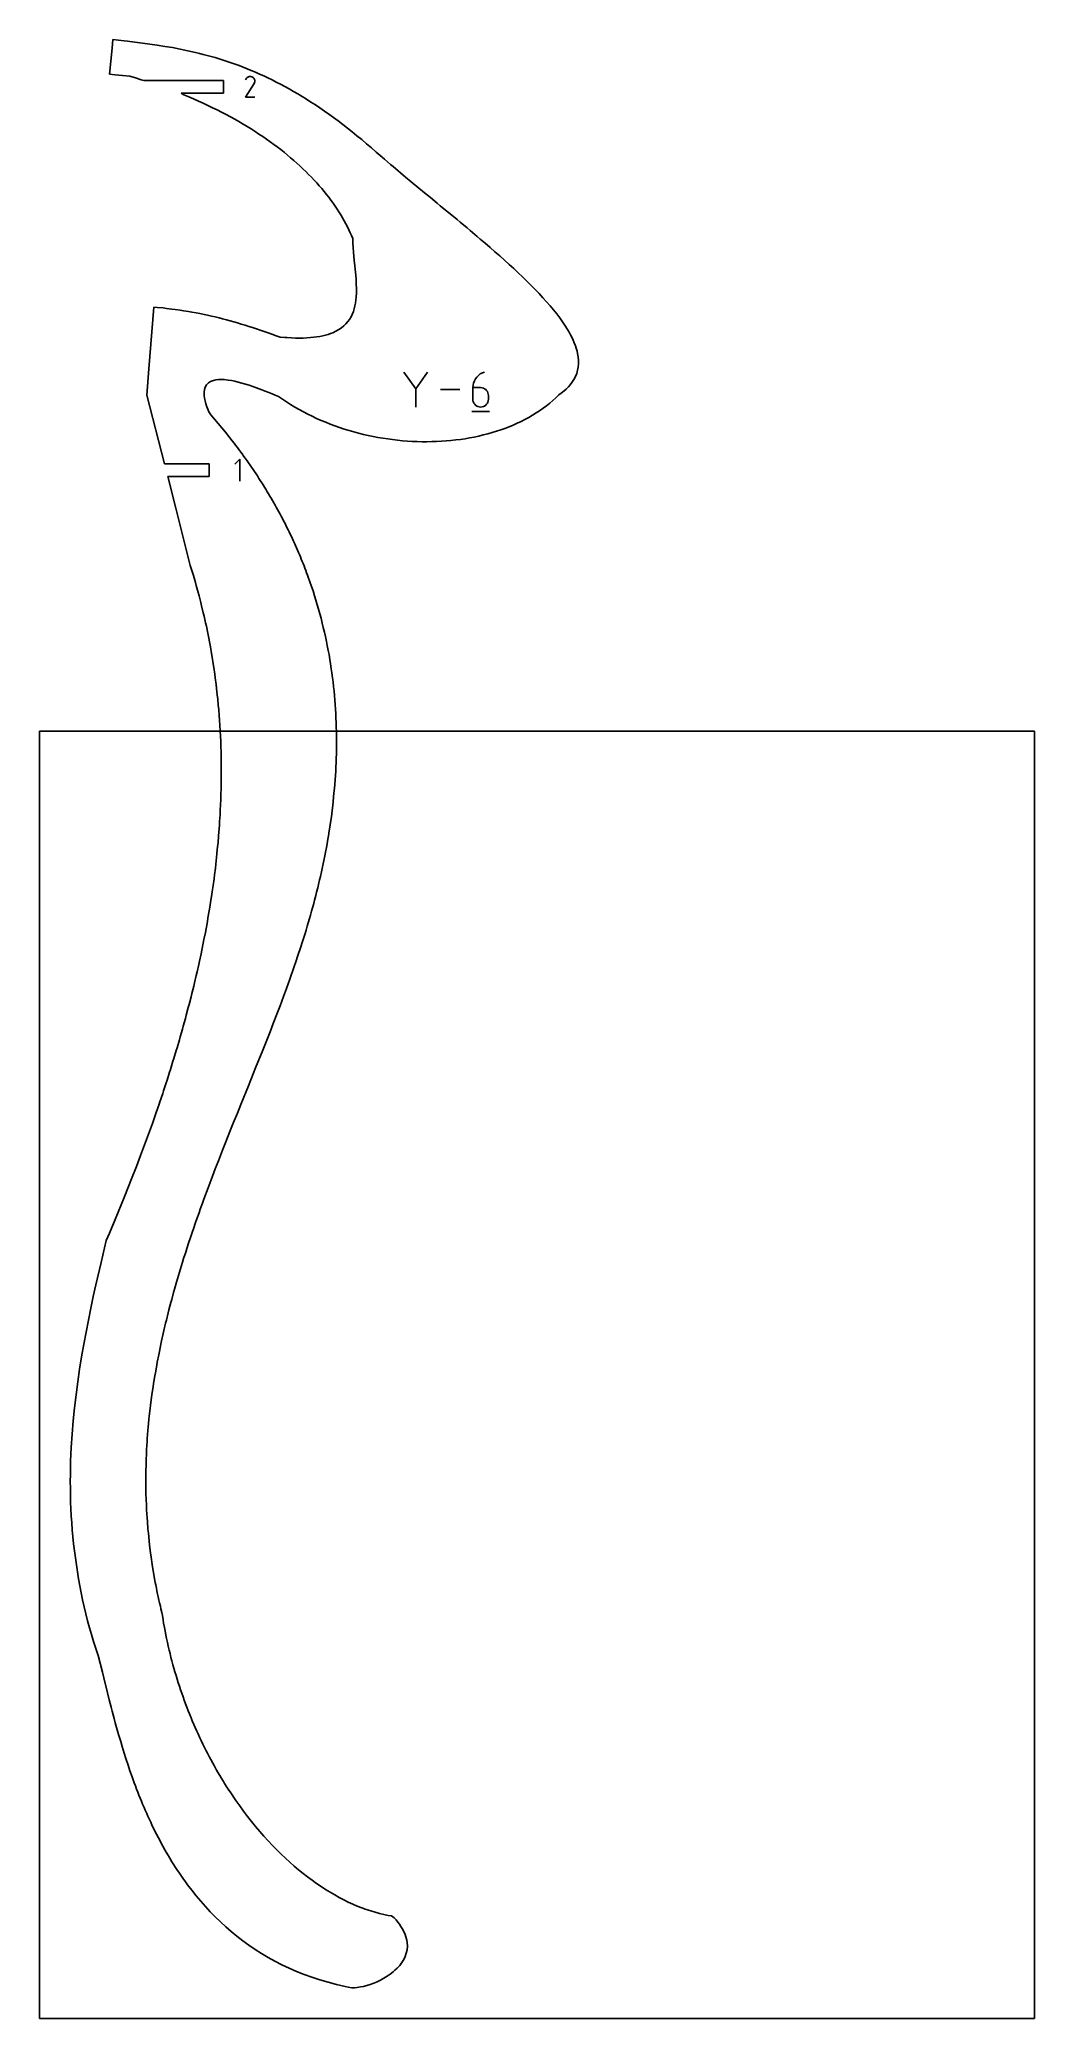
# Model space of a CAD drawing. Extents: x 0 to 216, y 0 to 430.
import ezdxf

# ---------------------------------------------------------------- set-up
doc = ezdxf.new("R2010")
doc.units = 0

msp = doc.modelspace()

# ---------------------------------------------------------------- linework, layer by layer
at = {"layer": 'annotation', "color": 1}
for p, q in [((44.819278, 421.028204), (44.687043, 420.77454)), ((44.924218, 421.17701), (44.819278, 421.028204)), ((45.050122, 421.301229), (44.924218, 421.17701)), ((45.193161, 421.399865), (45.050122, 421.301229)), ((45.349506, 421.471924), (45.193161, 421.399865)), ((45.515328, 421.516411), (45.349506, 421.471924)), ((45.686798, 421.532332), (45.515328, 421.516411)), ((45.860086, 421.518691), (45.686798, 421.532332)), ((46.031364, 421.474495), (45.860086, 421.518691)), ((46.196802, 421.398748), (46.031364, 421.474495)), ((46.344769, 421.293677), (46.196802, 421.398748)), ((46.196802, 421.398748), (46.196802, 421.398748)), ((46.468485, 421.167593), (46.344769, 421.293677)), ((46.566851, 421.02436), (46.468485, 421.167593)), ((46.638766, 420.867842), (46.566851, 421.02436)), ((44.684199, 416.997723), (46.545165, 419.993639)), ((46.69816, 416.997723), (44.684199, 416.997723)), ((46.545165, 419.993639), (46.547389, 419.996392)), ((46.545165, 419.993639), (46.545165, 419.993639)), ((46.547389, 419.996392), (46.549523, 419.999169)), ((46.549523, 419.999169), (46.551579, 420.001992)), ((46.551579, 420.001992), (46.553572, 420.004885)), ((46.553572, 420.004885), (46.555516, 420.007872)), ((46.555516, 420.007872), (46.557425, 420.010976)), ((46.557425, 420.010976), (46.559312, 420.01422)), ((46.559312, 420.01422), (46.561193, 420.017628)), ((46.561193, 420.017628), (46.563081, 420.021224)), ((46.563081, 420.021224), (46.639919, 420.186203)), ((46.563081, 420.021224), (46.563081, 420.021224)), ((46.683131, 420.701903), (46.638766, 420.867842)), ((46.639919, 420.186203), (46.684807, 420.357219)), ((46.698844, 420.530407), (46.683131, 420.701903)), ((46.684807, 420.357219), (46.698844, 420.530407)), ((81.622178, 353.69131), (79.083024, 357.363273)), ((84.160854, 357.363273), (81.622178, 353.69131)), ((95.243096, 356.63525), (94.89219, 356.282856)), ((95.643012, 356.936831), (95.243096, 356.63525)), ((96.087376, 357.181469), (95.643012, 356.936831)), ((96.571628, 357.363034), (96.087376, 357.181469)), ((96.571628, 357.363034), (96.571628, 357.363034)), ((81.622178, 353.986805), (81.622178, 349.750586)), ((91.178613, 353.556929), (87.016387, 353.556929)), ((94.069905, 354.487725), (94.032475, 353.9732)), ((94.032475, 353.9732), (94.032475, 351.443116)), ((95.722857, 353.9732), (94.032475, 353.9732)), ((94.179153, 354.982082), (94.069905, 354.487725)), ((94.355657, 355.450142), (94.179153, 354.982082)), ((94.594857, 355.885777), (94.355657, 355.450142)), ((94.89219, 356.282856), (94.594857, 355.885777)), ((96.026876, 353.946069), (95.722857, 353.9732)), ((96.312948, 353.867821), (96.026876, 353.946069)), ((96.576314, 353.743176), (96.312948, 353.867821)), ((96.812216, 353.576852), (96.576314, 353.743176)), ((97.015896, 353.373568), (96.812216, 353.576852)), ((97.182597, 353.138042), (97.015896, 353.373568)), ((97.307559, 352.874994), (97.182597, 353.138042)), ((97.386026, 352.589142), (97.307559, 352.874994)), ((97.413239, 352.285205), (97.386026, 352.589142)), ((97.413239, 351.443116), (97.413239, 352.285205)), ((97.413239, 352.285205), (97.413239, 352.285205)), ((93.820759, 348.799299), (97.626864, 348.799299)), ((94.032475, 351.443116), (94.032475, 351.443116)), ((94.032475, 351.443116), (94.059766, 351.139032)), ((94.059766, 351.139032), (94.13843, 350.852785)), ((94.13843, 350.852785), (94.263648, 350.589165)), ((94.263648, 350.589165), (94.430604, 350.352961)), ((94.430604, 350.352961), (94.63448, 350.148964)), ((94.63448, 350.148964), (94.870461, 349.981962)), ((94.870461, 349.981962), (95.133729, 349.856746)), ((95.133729, 349.856746), (95.419466, 349.778103)), ((95.419466, 349.778103), (95.722857, 349.750825)), ((95.722857, 349.750825), (96.026876, 349.778103)), ((95.722857, 349.750825), (95.722857, 349.750825)), ((96.026876, 349.778103), (96.312948, 349.856746)), ((96.312948, 349.856746), (96.576314, 349.981962)), ((96.576314, 349.981962), (96.812216, 350.148964)), ((96.812216, 350.148964), (97.015896, 350.352961)), ((97.015896, 350.352961), (97.182597, 350.589165)), ((97.182597, 350.589165), (97.307559, 350.852785)), ((97.307559, 350.852785), (97.386026, 351.139032)), ((97.386026, 351.139032), (97.413239, 351.443116)), ((43.463133, 338.453642), (42.396032, 337.38624)), ((43.463133, 333.653642), (43.463133, 338.453642))]:
    msp.add_line(p, q, dxfattribs=at)
at = {"layer": 'boundary', "color": 5}
for p, q in [((15.924324, 429.525721), (15.732142, 427.649836)), ((18.338494, 429.254226), (15.924324, 429.525721)), ((15.732142, 427.649836), (15.174147, 422.026286)), ((19.09331, 429.169267), (18.338494, 429.254226)), ((20.69204, 428.978616), (19.09331, 429.169267)), ((22.300156, 428.775264), (20.69204, 428.978616)), ((23.917833, 428.55614), (22.300156, 428.775264)), ((25.545294, 428.317903), (23.917833, 428.55614)), ((27.182558, 428.05767), (25.545294, 428.317903)), ((28.829898, 427.771826), (27.182558, 428.05767)), ((30.487632, 427.457527), (28.829898, 427.771826)), ((32.156138, 427.111366), (30.487632, 427.457527)), ((33.835743, 426.730422), (32.156138, 427.111366)), ((34.679902, 426.525805), (33.835743, 426.730422)), ((35.527038, 426.311305), (34.679902, 426.525805)), ((36.377159, 426.086337), (35.527038, 426.311305)), ((37.230392, 425.850911), (36.377159, 426.086337)), ((38.086818, 425.604152), (37.230392, 425.850911)), ((38.946519, 425.345938), (38.086818, 425.604152)), ((39.809528, 425.075919), (38.946519, 425.345938)), ((15.174147, 422.026286), (16.426942, 421.891775)), ((16.426942, 421.891775), (19.555763, 421.555883)), ((19.555763, 421.555883), (20.799813, 421.191397)), ((20.799813, 421.191397), (22.027556, 420.818135)), ((40.676051, 424.793445), (39.809528, 425.075919)), ((41.546006, 424.49855), (40.676051, 424.793445)), ((42.419598, 424.190361), (41.546006, 424.49855)), ((43.296926, 423.868655), (42.419598, 424.190361)), ((44.178008, 423.533239), (43.296926, 423.868655)), ((45.063119, 423.183411), (44.178008, 423.533239)), ((45.95219, 422.819094), (45.063119, 423.183411)), ((46.845473, 422.439636), (45.95219, 422.819094)), ((47.742963, 422.044807), (46.845473, 422.439636)), ((48.644964, 421.633993), (47.742963, 422.044807)), ((49.551408, 421.20708), (48.644964, 421.633993)), ((50.462567, 420.763566), (49.551408, 421.20708)), ((22.027556, 420.818135), (22.598325, 420.638101)), ((22.598325, 420.638101), (39.896396, 420.638101)), ((39.896396, 417.892101), (30.751289, 417.892101)), ((30.751289, 417.892101), (31.270818, 417.530757)), ((31.270818, 417.530757), (32.355018, 417.084212)), ((32.355018, 417.084212), (33.423618, 416.630423)), ((39.896396, 420.638101), (39.896396, 417.892101)), ((51.378528, 420.303048), (50.462567, 420.763566)), ((52.299446, 419.825037), (51.378528, 420.303048)), ((53.225404, 419.329471), (52.299446, 419.825037)), ((54.156577, 418.815658), (53.225404, 419.329471)), ((55.093238, 418.283255), (54.156577, 418.815658)), ((56.035433, 417.731985), (55.093238, 418.283255)), ((56.983326, 417.16141), (56.035433, 417.731985)), ((57.937129, 416.571019), (56.983326, 417.16141)), ((33.423618, 416.630423), (34.476626, 416.16914)), ((34.476626, 416.16914), (35.514116, 415.700897)), ((35.514116, 415.700897), (36.536181, 415.225672)), ((36.536181, 415.225672), (37.542852, 414.743426)), ((37.542852, 414.743426), (38.534135, 414.254753)), ((38.534135, 414.254753), (39.510107, 413.75923)), ((39.510107, 413.75923), (40.470777, 413.257375)), ((40.470777, 413.257375), (41.416255, 412.749401)), ((41.416255, 412.749401), (42.346454, 412.235152)), ((58.89699, 415.960739), (57.937129, 416.571019)), ((59.863061, 415.329831), (58.89699, 415.960739)), ((60.835593, 414.678143), (59.863061, 415.329831)), ((61.814762, 414.005085), (60.835593, 414.678143)), ((62.800698, 413.310504), (61.814762, 414.005085)), ((63.793663, 412.593932), (62.800698, 413.310504)), ((64.793796, 411.854792), (63.793663, 412.593932)), ((42.346454, 412.235152), (43.261413, 411.714796)), ((43.261413, 411.714796), (44.161257, 411.18876)), ((44.161257, 411.18876), (45.045898, 410.657005)), ((45.045898, 410.657005), (45.915439, 410.11956)), ((45.915439, 410.11956), (46.769862, 409.576839)), ((46.769862, 409.576839), (47.60916, 409.028783)), ((47.60916, 409.028783), (48.43341, 408.475626)), ((48.43341, 408.475626), (49.242644, 407.917362)), ((65.801297, 411.093098), (64.793796, 411.854792)), ((66.81641, 410.308121), (65.801297, 411.093098)), ((67.839394, 409.499771), (66.81641, 410.308121)), ((68.87039, 408.667243), (67.839394, 409.499771)), ((69.909612, 407.810591), (68.87039, 408.667243)), ((49.242644, 407.917362), (50.036702, 407.354344)), ((50.036702, 407.354344), (50.815661, 406.786594)), ((50.815661, 406.786594), (51.579568, 406.214189)), ((51.579568, 406.214189), (52.328445, 405.637224)), ((52.328445, 405.637224), (53.062224, 405.056408)), ((53.062224, 405.056408), (53.781005, 404.471002)), ((53.781005, 404.471002), (54.484582, 403.881735)), ((54.484582, 403.881735), (55.173169, 403.288574)), ((70.957281, 406.929136), (69.909612, 407.810591)), ((72.01366, 406.022811), (70.957281, 406.929136)), ((73.079063, 405.090952), (72.01366, 406.022811)), ((74.326369, 404.003609), (73.079063, 405.090952)), ((74.850299, 403.544811), (74.326369, 404.003609)), ((55.173169, 403.288574), (55.846552, 402.691832)), ((55.846552, 402.691832), (56.504918, 402.091415)), ((56.504918, 402.091415), (57.148062, 401.487458)), ((57.148062, 401.487458), (57.77615, 400.880318)), ((57.77615, 400.880318), (58.389055, 400.269936)), ((58.389055, 400.269936), (58.986775, 399.656477)), ((58.986775, 399.656477), (59.569324, 399.04027)), ((76.153496, 402.4312), (74.850299, 403.544811)), ((76.710041, 401.95358), (76.153496, 402.4312)), ((79.436907, 399.67168), (76.710041, 401.95358)), ((80.652999, 398.650262), (79.436907, 399.67168)), ((59.569324, 399.04027), (60.136688, 398.421139)), ((60.136688, 398.421139), (60.688737, 397.799558)), ((60.688737, 397.799558), (61.225489, 397.175478)), ((61.225489, 397.175478), (61.74709, 396.548982)), ((61.74709, 396.548982), (62.253292, 395.920448)), ((62.253292, 395.920448), (62.74424, 395.289737)), ((62.74424, 395.289737), (63.219698, 394.657222)), ((83.515235, 396.292239), (80.652999, 398.650262)), ((84.822673, 395.211846), (83.515235, 396.292239)), ((86.295948, 394.002337), (84.822673, 395.211846)), ((63.219698, 394.657222), (63.679874, 394.0229)), ((63.679874, 394.0229), (64.124602, 393.386935)), ((64.124602, 393.386935), (64.55396, 392.749553)), ((64.55396, 392.749553), (64.967737, 392.110666)), ((64.967737, 392.110666), (65.366077, 391.470792)), ((65.366077, 391.470792), (65.748905, 390.82976)), ((86.964678, 393.451783), (86.295948, 394.002337)), ((88.449864, 392.230054), (86.964678, 393.451783)), ((89.129373, 391.669695), (88.449864, 392.230054)), ((90.618867, 390.437946), (89.129373, 391.669695)), ((65.748905, 390.82976), (66.116169, 390.187863)), ((66.116169, 390.187863), (66.46788, 389.544998)), ((66.46788, 389.544998), (66.803931, 388.901557)), ((66.803931, 388.901557), (67.124276, 388.257685)), ((67.124276, 388.257685), (67.429084, 387.613431)), ((67.429084, 387.613431), (67.718117, 386.968899)), ((67.718117, 386.968899), (67.991449, 386.324288)), ((91.304853, 389.869419), (90.618867, 390.437946)), ((92.79092, 388.629778), (91.304853, 389.869419)), ((93.478953, 388.05465), (92.79092, 388.629778)), ((94.953561, 386.809465), (93.478953, 388.05465)), ((95.639085, 386.229526), (94.953561, 386.809465)), ((67.991449, 386.324288), (68.015743, 385.367201)), ((68.015743, 385.367201), (68.06684, 384.394588)), ((68.06684, 384.394588), (68.138827, 383.409746)), ((68.138827, 383.409746), (68.226062, 382.416195)), ((68.226062, 382.416195), (68.297617, 381.673088)), ((96.709887, 385.314229), (95.639085, 386.229526)), ((97.772312, 384.397832), (96.709887, 385.314229)), ((98.824885, 383.480724), (97.772312, 384.397832)), ((99.86568, 382.563421), (98.824885, 383.480724)), ((100.893124, 381.646484), (99.86568, 382.563421)), ((68.297617, 381.673088), (68.422509, 380.416459)), ((68.422509, 380.416459), (68.491193, 379.667015)), ((68.491193, 379.667015), (68.608776, 378.42312)), ((68.608776, 378.42312), (68.68306, 377.437156)), ((101.905434, 380.730225), (100.893124, 381.646484)), ((102.900943, 379.815339), (101.905434, 380.730225)), ((103.877986, 378.902158), (102.900943, 379.815339)), ((104.834575, 377.991279), (103.877986, 378.902158)), ((105.769076, 377.083149), (104.834575, 377.991279)), ((68.68306, 377.437156), (68.736762, 376.463119)), ((68.757539, 374.564236), (68.712261, 373.646202)), ((68.736762, 376.463119), (68.763587, 375.504291)), ((68.763587, 375.504291), (68.757539, 374.564236)), ((106.679552, 376.178344), (105.769076, 377.083149)), ((107.564372, 375.277143), (106.679552, 376.178344)), ((108.421562, 374.380189), (107.564372, 375.277143)), ((109.249257, 373.488043), (108.421562, 374.380189)), ((24.8117, 371.474255), (23.717626, 358.024791)), ((25.536051, 371.397105), (24.8117, 371.474255)), ((26.784784, 371.26526), (25.536051, 371.397105)), ((27.51644, 371.174953), (26.784784, 371.26526)), ((28.681734, 371.032462), (27.51644, 371.174953)), ((29.417495, 370.928683), (28.681734, 371.032462)), ((30.511395, 370.775596), (29.417495, 370.928683)), ((31.249555, 370.657631), (30.511395, 370.775596)), ((32.282472, 370.493866), (31.249555, 370.657631)), ((33.022553, 370.361246), (32.282472, 370.493866)), ((34.003776, 370.186713), (33.022553, 370.361246)), ((34.746288, 370.0389), (34.003776, 370.186713)), ((35.684127, 369.853585), (34.746288, 370.0389)), ((36.430387, 369.690042), (35.684127, 369.853585)), ((37.33234, 369.49383), (36.430387, 369.690042)), ((38.084306, 369.314107), (37.33234, 369.49383)), ((67.85672, 369.880306), (67.601422, 369.362094)), ((68.099367, 370.500435), (67.85672, 369.880306)), ((68.279263, 371.058895), (68.099367, 370.500435)), ((68.442737, 371.724833), (68.279263, 371.058895)), ((68.55743, 372.318047), (68.442737, 371.724833)), ((68.652705, 373.023556), (68.55743, 372.318047)), ((68.712261, 373.646202), (68.652705, 373.023556)), ((110.045655, 372.601114), (109.249257, 373.488043)), ((110.808887, 371.719762), (110.045655, 372.601114)), ((111.536976, 370.844584), (110.808887, 371.719762)), ((112.228112, 369.976206), (111.536976, 370.844584)), ((112.880372, 369.114969), (112.228112, 369.976206)), ((38.957277, 369.106765), (38.084306, 369.314107)), ((39.717499, 368.910199), (38.957277, 369.106765)), ((40.5678, 368.691924), (39.717499, 368.910199)), ((41.33936, 368.478025), (40.5678, 368.691924)), ((42.172881, 368.248473), (41.33936, 368.478025)), ((42.959322, 368.016677), (42.172881, 368.248473)), ((43.781638, 367.775941), (42.959322, 368.016677)), ((44.586723, 367.525714), (43.781638, 367.775941)), ((45.402899, 367.273709), (44.586723, 367.525714)), ((46.230991, 367.004332), (45.402899, 367.273709)), ((47.045966, 366.74096), (46.230991, 367.004332)), ((47.901551, 366.451912), (47.045966, 366.74096)), ((48.719876, 366.177307), (47.901551, 366.451912)), ((49.607906, 365.867804), (48.719876, 366.177307)), ((50.433978, 365.5819), (49.607906, 365.867804)), ((51.359645, 365.251347), (50.433978, 365.5819)), ((52.197575, 364.954202), (51.359645, 365.251347)), ((60.841628, 365.096992), (60.187544, 364.988994)), ((61.463311, 365.223165), (60.841628, 365.096992)), ((62.053241, 365.367029), (61.463311, 365.223165)), ((62.61215, 365.528262), (62.053241, 365.367029)), ((63.140793, 365.706392), (62.61215, 365.528262)), ((63.639969, 365.900908), (63.140793, 365.706392)), ((64.301931, 366.202484), (63.639969, 365.900908)), ((64.967635, 366.579183), (64.301931, 366.202484)), ((65.511996, 366.943353), (64.967635, 366.579183)), ((66.056553, 367.38988), (65.511996, 366.943353)), ((66.494034, 367.810967), (66.056553, 367.38988)), ((66.927551, 368.321345), (66.494034, 367.810967)), ((67.268624, 368.793853), (66.927551, 368.321345)), ((67.601422, 369.362094), (67.268624, 368.793853)), ((113.491709, 368.261378), (112.880372, 369.114969)), ((114.060365, 367.415879), (113.491709, 368.261378)), ((114.584377, 366.579163), (114.060365, 367.415879)), ((114.912299, 366.01192), (114.584377, 366.579163)), ((115.213385, 365.470192), (114.912299, 366.01192)), ((115.490468, 364.933587), (115.213385, 365.470192)), ((53.190713, 364.867349), (52.197575, 364.954202)), ((53.703729, 364.832153), (53.190713, 364.867349)), ((54.642168, 364.778869), (53.703729, 364.832153)), ((55.542702, 364.747352), (54.642168, 364.778869)), ((56.406, 364.737052), (55.542702, 364.747352)), ((57.232712, 364.747569), (56.406, 364.737052)), ((58.023583, 364.778481), (57.232712, 364.747569)), ((58.779255, 364.829265), (58.023583, 364.778481)), ((59.500326, 364.899568), (58.779255, 364.829265)), ((60.187544, 364.988994), (59.500326, 364.899568)), ((115.811819, 364.252094), (115.490468, 364.933587)), ((116.038258, 363.725799), (115.811819, 364.252094)), ((116.292829, 363.057877), (116.038258, 363.725799)), ((116.465882, 362.54237), (116.292829, 363.057877)), ((116.649886, 361.88902), (116.465882, 362.54237)), ((116.76657, 361.385217), (116.649886, 361.88902)), ((116.893463, 360.6291), (116.76657, 361.385217)), ((23.717626, 358.024791), (23.25577, 352.377022)), ((116.30215, 356.379709), (116.57122, 357.051286)), ((116.57122, 357.051286), (116.769543, 357.738217)), ((116.769543, 357.738217), (116.899053, 358.439883)), ((116.959071, 359.885859), (116.893463, 360.6291)), ((116.899053, 358.439883), (116.961559, 359.155928)), ((116.961559, 359.155928), (116.959071, 359.885859)), ((23.25577, 352.377022), (27.083817, 337.426642)), ((35.741165, 352.969499), (35.812804, 353.554069)), ((35.751699, 352.303255), (35.741165, 352.969499)), ((35.819977, 351.711795), (35.751699, 352.303255)), ((35.812804, 353.554069), (35.961951, 354.060899)), ((35.961951, 354.060899), (36.236147, 354.575776)), ((36.236147, 354.575776), (36.643543, 355.01139)), ((36.643543, 355.01139), (37.114364, 355.323853)), ((37.114364, 355.323853), (37.710163, 355.555311)), ((37.710163, 355.555311), (38.229227, 355.671765)), ((38.229227, 355.671765), (38.794839, 355.735691)), ((38.794839, 355.735691), (39.402409, 355.751053)), ((39.402409, 355.751053), (40.047881, 355.721063)), ((40.047881, 355.721063), (40.920724, 355.619822)), ((40.920724, 355.619822), (41.634211, 355.501111)), ((41.634211, 355.501111), (42.371465, 355.349136)), ((42.371465, 355.349136), (43.128195, 355.167403)), ((43.128195, 355.167403), (43.900164, 354.959339)), ((43.900164, 354.959339), (44.683032, 354.728714)), ((44.683032, 354.728714), (45.472407, 354.479155)), ((45.472407, 354.479155), (46.263995, 354.213948)), ((46.263995, 354.213948), (47.053294, 353.936897)), ((47.053294, 353.936897), (48.220014, 353.50548)), ((48.220014, 353.50548), (48.986732, 353.215873)), ((48.986732, 353.215873), (49.721725, 352.928181)), ((49.721725, 352.928181), (50.462629, 352.635859)), ((50.462629, 352.635859), (51.134238, 352.36731)), ((51.134238, 352.36731), (51.82831, 352.087357)), ((112.05918, 351.799156), (112.702521, 352.422608)), ((112.702521, 352.422608), (113.219871, 352.790321)), ((113.219871, 352.790321), (113.831495, 353.269313)), ((113.831495, 353.269313), (114.267013, 353.654937)), ((114.267013, 353.654937), (114.776787, 354.157237)), ((114.776787, 354.157237), (115.133428, 354.559941)), ((115.133428, 354.559941), (115.544404, 355.084575)), ((115.544404, 355.084575), (115.960473, 355.723997)), ((115.960473, 355.723997), (116.30215, 356.379709)), ((35.93232, 351.143043), (35.819977, 351.711795)), ((36.112004, 350.443853), (35.93232, 351.143043)), ((36.325938, 349.778316), (36.112004, 350.443853)), ((36.507469, 349.275814), (36.325938, 349.778316)), ((36.715354, 348.748571), (36.507469, 349.275814)), ((37.172263, 348.053693), (36.715354, 348.748571)), ((37.979167, 347.123709), (37.172263, 348.053693)), ((51.82831, 352.087357), (52.252333, 351.790802)), ((52.252333, 351.790802), (52.696233, 351.478319)), ((52.696233, 351.478319), (53.124254, 351.193296)), ((53.124254, 351.193296), (53.578817, 350.888655)), ((53.578817, 350.888655), (54.010306, 350.615161)), ((54.010306, 350.615161), (54.475283, 350.318291)), ((54.475283, 350.318291), (55.385289, 349.767475)), ((55.385289, 349.767475), (56.308179, 349.235922)), ((56.308179, 349.235922), (57.24355, 348.723812)), ((57.24355, 348.723812), (58.190793, 348.231028)), ((58.190793, 348.231028), (59.149198, 347.757748)), ((106.162806, 347.521019), (106.967335, 347.986888)), ((106.967335, 347.986888), (107.753732, 348.47236)), ((107.753732, 348.47236), (108.521504, 348.977408)), ((108.521504, 348.977408), (109.269948, 349.50226)), ((109.269948, 349.50226), (109.998504, 350.047053)), ((109.998504, 350.047053), (110.706636, 350.611269)), ((110.706636, 350.611269), (111.39368, 351.19537)), ((111.39368, 351.19537), (112.05918, 351.799156)), ((38.772649, 346.191035), (37.979167, 347.123709)), ((39.552753, 345.255636), (38.772649, 346.191035)), ((40.319487, 344.317587), (39.552753, 345.255636)), ((41.07286, 343.376979), (40.319487, 344.317587)), ((59.149198, 347.757748), (60.118445, 347.303745)), ((60.118445, 347.303745), (61.097932, 346.86922)), ((61.097932, 346.86922), (62.087022, 346.454061)), ((62.087022, 346.454061), (63.085127, 346.058303)), ((63.085127, 346.058303), (64.091771, 345.682116)), ((64.091771, 345.682116), (65.106357, 345.325208)), ((65.106357, 345.325208), (66.128259, 344.987786)), ((66.128259, 344.987786), (67.156981, 344.669883)), ((67.156981, 344.669883), (68.191845, 344.371347)), ((68.191845, 344.371347), (69.232399, 344.092376)), ((69.232399, 344.092376), (70.277854, 343.832972)), ((70.277854, 343.832972), (71.327818, 343.592901)), ((95.315156, 343.466827), (96.289893, 343.696499)), ((96.289893, 343.696499), (97.253777, 343.945932)), ((97.253777, 343.945932), (98.20618, 344.214956)), ((98.20618, 344.214956), (99.146669, 344.503548)), ((99.146669, 344.503548), (100.074366, 344.811925)), ((100.074366, 344.811925), (100.988841, 345.139972)), ((100.988841, 345.139972), (101.889429, 345.487629)), ((101.889429, 345.487629), (102.775498, 345.854905)), ((102.775498, 345.854905), (103.646529, 346.241917)), ((103.646529, 346.241917), (104.501747, 346.6486)), ((104.501747, 346.6486), (105.340697, 347.075021)), ((105.340697, 347.075021), (106.162806, 347.521019)), ((41.813117, 342.433844), (41.07286, 343.376979)), ((42.233164, 341.893844), (41.813117, 342.433844)), ((42.540152, 341.488254), (42.233164, 341.893844)), ((42.949928, 340.950432), (42.540152, 341.488254)), ((43.254081, 340.54018), (42.949928, 340.950432)), ((43.653816, 340.00466), (43.254081, 340.54018)), ((43.954944, 339.589875), (43.653816, 340.00466)), ((44.344788, 339.056617), (43.954944, 339.589875)), ((71.327818, 343.592901), (72.381613, 343.372181)), ((72.381613, 343.372181), (73.438681, 343.17123)), ((73.438681, 343.17123), (74.498375, 342.98966)), ((74.498375, 342.98966), (75.560152, 342.827565)), ((75.560152, 342.827565), (76.623411, 342.68515)), ((76.623411, 342.68515), (77.687428, 342.562191)), ((77.687428, 342.562191), (78.751714, 342.458805)), ((78.751714, 342.458805), (79.81572, 342.374932)), ((79.81572, 342.374932), (80.878654, 342.310672)), ((80.878654, 342.310672), (81.940096, 342.265837)), ((81.940096, 342.265837), (82.999346, 342.240691)), ((82.999346, 342.240691), (84.055725, 342.235002)), ((84.055725, 342.235002), (85.108659, 342.248912)), ((85.108659, 342.248912), (86.157693, 342.28252)), ((86.157693, 342.28252), (87.20193, 342.335622)), ((87.20193, 342.335622), (88.241021, 342.408393)), ((88.241021, 342.408393), (89.274185, 342.500759)), ((89.274185, 342.500759), (90.300822, 342.612706)), ((90.300822, 342.612706), (91.320372, 342.744278)), ((91.320372, 342.744278), (92.332237, 342.895465)), ((92.332237, 342.895465), (93.335683, 343.066303)), ((93.335683, 343.066303), (94.33021, 343.256718)), ((94.33021, 343.256718), (95.315156, 343.466827)), ((27.083817, 337.426642), (36.803034, 337.426642)), ((36.803034, 337.426642), (36.803034, 334.680642)), ((44.64279, 338.637298), (44.344788, 339.056617)), ((45.022913, 338.106235), (44.64279, 338.637298)), ((45.317643, 337.682573), (45.022913, 338.106235)), ((45.688238, 337.153656), (45.317643, 337.682573)), ((45.979584, 336.725699), (45.688238, 337.153656)), ((46.340858, 336.19894), (45.979584, 336.725699)), ((46.628751, 335.766749), (46.340858, 336.19894)), ((46.980907, 335.242095), (46.628751, 335.766749)), ((47.265135, 334.805813), (46.980907, 335.242095)), ((36.803034, 334.680642), (27.835638, 334.680642)), ((27.835638, 334.680642), (29.537125, 327.845287)), ((47.608198, 334.283229), (47.265135, 334.805813)), ((47.888717, 333.842896), (47.608198, 334.283229)), ((48.222914, 333.322412), (47.888717, 333.842896)), ((48.499606, 332.878179), (48.222914, 333.322412)), ((48.825092, 332.359704), (48.499606, 332.878179)), ((49.097864, 331.911595), (48.825092, 332.359704)), ((49.414769, 331.395191), (49.097864, 331.911595)), ((49.683583, 330.943323), (49.414769, 331.395191)), ((49.992104, 330.429003), (49.683583, 330.943323)), ((29.537125, 327.845287), (32.694643, 315.385991)), ((50.256791, 329.973363), (49.992104, 330.429003)), ((50.556969, 329.461035), (50.256791, 329.973363)), ((50.817442, 329.001844), (50.556969, 329.461035)), ((51.109426, 328.491457), (50.817442, 329.001844)), ((51.365731, 328.028672), (51.109426, 328.491457)), ((51.649766, 327.520307), (51.365731, 328.028672)), ((51.901687, 327.054069), (51.649766, 327.520307)), ((52.177755, 326.547723), (51.901687, 327.054069)), ((52.425288, 326.078094), (52.177755, 326.547723)), ((52.693605, 325.573635), (52.425288, 326.078094)), ((52.936698, 325.100712), (52.693605, 325.573635)), ((53.197357, 324.598319), (52.936698, 325.100712)), ((53.435908, 324.1221), (53.197357, 324.598319)), ((53.689026, 323.621613), (53.435908, 324.1221)), ((53.923031, 323.142222), (53.689026, 323.621613)), ((54.168745, 322.643721), (53.923031, 323.142222)), ((54.39805, 322.161338), (54.168745, 322.643721)), ((54.636427, 321.664733), (54.39805, 322.161338)), ((54.861073, 321.179169), (54.636427, 321.664733)), ((55.092272, 320.684477), (54.861073, 321.179169)), ((55.312145, 320.19611), (55.092272, 320.684477)), ((55.536235, 319.703418), (55.312145, 320.19611)), ((55.751328, 319.21206), (55.536235, 319.703418)), ((55.968449, 318.721261), (55.751328, 319.21206)), ((56.178745, 318.227153), (55.968449, 318.721261)), ((56.389034, 317.738277), (56.178745, 318.227153)), ((32.694643, 315.385991), (33.162009, 313.876675)), ((33.162009, 313.876675), (33.36877, 313.200865)), ((56.59438, 317.241366), (56.389034, 317.738277)), ((56.797882, 316.754355), (56.59438, 317.241366)), ((56.998331, 316.254792), (56.797882, 316.754355)), ((57.195152, 315.769717), (56.998331, 316.254792)), ((57.390631, 315.267597), (57.195152, 315.769717)), ((57.580881, 314.78447), (57.390631, 315.267597)), ((57.771368, 314.27983), (57.580881, 314.78447)), ((57.955158, 313.79854), (57.771368, 314.27983)), ((58.140629, 313.291384), (57.955158, 313.79854)), ((33.36877, 313.200865), (33.807546, 311.697908)), ((33.807546, 311.697908), (34.006339, 311.008213)), ((34.006339, 311.008213), (34.417197, 309.511377)), ((34.417197, 309.511377), (34.60756, 308.808417)), ((58.318055, 312.812031), (58.140629, 313.291384)), ((58.669589, 311.825042), (58.318055, 312.812031)), ((59.009905, 310.837591), (58.669589, 311.825042)), ((59.339022, 309.849754), (59.009905, 310.837591)), ((59.663474, 308.817069), (59.339022, 309.849754)), ((34.60756, 308.808417), (34.99099, 307.317214)), ((34.99099, 307.317214), (35.172385, 306.60155)), ((35.172385, 306.60155), (35.529085, 305.115653)), ((35.529085, 305.115653), (35.701156, 304.38783)), ((59.963986, 307.873215), (59.663474, 308.817069)), ((60.267851, 306.832213), (59.963986, 307.873215)), ((60.545026, 305.89602), (60.267851, 306.832213)), ((60.828173, 304.847313), (60.545026, 305.89602)), ((35.701156, 304.38783), (36.03163, 302.906905)), ((36.03163, 302.906905), (36.193979, 302.167454)), ((36.193979, 302.167454), (36.498768, 300.691192)), ((36.498768, 300.691192), (36.651026, 299.940768)), ((61.082724, 303.918603), (60.828173, 304.847313)), ((61.345085, 302.8628), (61.082724, 303.918603)), ((61.577712, 301.941533), (61.345085, 302.8628)), ((61.819263, 300.879217), (61.577712, 301.941533)), ((62.030659, 299.965302), (61.819263, 300.879217)), ((36.651026, 299.940768), (36.930578, 298.468612)), ((36.930578, 298.468612), (37.072399, 297.707702)), ((37.072399, 297.707702), (37.327306, 296.239475)), ((62.251391, 298.897005), (62.030659, 299.965302)), ((62.442234, 297.990388), (62.251391, 298.897005)), ((62.64209, 296.916768), (62.442234, 297.990388)), ((62.81291, 296.017382), (62.64209, 296.916768)), ((37.327306, 296.239475), (37.458474, 295.468614)), ((37.458474, 295.468614), (37.689136, 294.003914)), ((37.689136, 294.003914), (37.809341, 293.22377)), ((37.809341, 293.22377), (38.016218, 291.762141)), ((62.992043, 294.93906), (62.81291, 296.017382)), ((63.143601, 294.046771), (62.992043, 294.93906)), ((63.302084, 292.964289), (63.143601, 294.046771)), ((63.43492, 292.07899), (63.302084, 292.964289)), ((63.572898, 290.993048), (63.43492, 292.07899)), ((38.016218, 291.762141), (38.125242, 290.973162)), ((38.125242, 290.973162), (38.308746, 289.514213)), ((38.308746, 289.514213), (38.406389, 288.717091)), ((38.406389, 288.717091), (38.566976, 287.260457)), ((63.687626, 290.114751), (63.572898, 290.993048)), ((63.805232, 289.025814), (63.687626, 290.114751)), ((63.902408, 288.154339), (63.805232, 289.025814)), ((63.999879, 287.063246), (63.902408, 288.154339)), ((38.566976, 287.260457), (38.653113, 286.45571)), ((38.653113, 286.45571), (38.791105, 285.000975)), ((38.791105, 285.000975), (38.865577, 284.189196)), ((38.865577, 284.189196), (38.981398, 282.735939)), ((64.080083, 286.198519), (63.999879, 287.063246)), ((64.157629, 285.105725), (64.080083, 286.198519)), ((64.221404, 284.247649), (64.157629, 285.105725)), ((64.27925, 283.153829), (64.221404, 284.247649)), ((38.981398, 282.735939), (39.044087, 281.917802)), ((39.044087, 281.917802), (39.13798, 280.465499)), ((39.13798, 280.465499), (39.188791, 279.641576)), ((39.188791, 279.641576), (39.261218, 278.190001)), ((64.327079, 282.302298), (64.27925, 283.153829)), ((64.365634, 281.208106), (64.327079, 282.302298)), ((64.398128, 280.363014), (64.365634, 281.208106)), ((64.417583, 279.269134), (64.398128, 280.363014)), ((64.435127, 278.430294), (64.417583, 279.269134)), ((39.261218, 278.190001), (39.300207, 277.360896)), ((39.300207, 277.360896), (39.351392, 275.909359)), ((39.351392, 275.909359), (39.378443, 275.075798)), ((39.378443, 275.075798), (39.408631, 273.623854)), ((64.410979, 274.586885), (64.421702, 275.413354)), ((64.421702, 275.413354), (64.439145, 276.504694)), ((64.43597, 277.337273), (64.435127, 278.430294)), ((64.439145, 276.504694), (64.43597, 277.337273)), ((39.408631, 273.623854), (39.423779, 272.786426)), ((39.423779, 272.786426), (39.4334, 271.333666)), ((39.4334, 271.333666), (39.436767, 270.493024)), ((64.192198, 269.69347), (64.261756, 270.77623)), ((64.261756, 270.77623), (64.298925, 271.590864)), ((64.298925, 271.590864), (64.351545, 272.677205)), ((64.351545, 272.677205), (64.375723, 273.497731)), ((64.375723, 273.497731), (64.410979, 274.586885)), ((39.386468, 266.739847), (39.366419, 265.895045)), ((39.417515, 268.19588), (39.386468, 266.739847)), ((39.425913, 269.038938), (39.417515, 268.19588)), ((39.436767, 270.493024), (39.425913, 269.038938)), ((63.892787, 265.929224), (63.994602, 267.003014)), ((63.994602, 267.003014), (64.056465, 267.806168)), ((64.056465, 267.806168), (64.142442, 268.884644)), ((64.142442, 268.884644), (64.192198, 269.69347)), ((39.212922, 262.129155), (39.170072, 261.282984)), ((39.283748, 263.590658), (39.212922, 262.129155)), ((39.315309, 264.436581), (39.283748, 263.590658)), ((39.366419, 265.895045), (39.315309, 264.436581)), ((63.389724, 261.422761), (63.485443, 262.209427)), ((63.485443, 262.209427), (63.617221, 263.271483)), ((63.617221, 263.271483), (63.702095, 264.063516)), ((63.702095, 264.063516), (63.819217, 265.131629)), ((63.819217, 265.131629), (63.892787, 265.929224)), ((39.025539, 258.972267), (38.9156, 257.503034)), ((39.079541, 259.817985), (39.025539, 258.972267)), ((39.170072, 261.282984), (39.079541, 259.817985)), ((62.689596, 256.722924), (62.861815, 257.762515)), ((62.861815, 257.762515), (62.978154, 258.538537)), ((62.978154, 258.538537), (63.137564, 259.586259)), ((63.137564, 259.586259), (63.243808, 260.367533)), ((63.243808, 260.367533), (63.389724, 261.422761)), ((38.645871, 254.341975), (38.497255, 252.862588)), ((38.721353, 255.184455), (38.645871, 254.341975)), ((38.850754, 256.658503), (38.721353, 255.184455)), ((38.9156, 257.503034), (38.850754, 256.658503)), ((62.048029, 253.134369), (62.243823, 254.155824)), ((62.243823, 254.155824), (62.379186, 254.921331)), ((62.379186, 254.921331), (62.563545, 255.952194)), ((62.563545, 255.952194), (62.689596, 256.722924)), ((38.147934, 249.701586), (37.960964, 248.209412)), ((38.243675, 250.537539), (38.147934, 249.701586)), ((38.41149, 252.022927), (38.243675, 250.537539)), ((38.497255, 252.862588), (38.41149, 252.022927)), ((61.166584, 248.856746), (61.327656, 249.6067)), ((61.327656, 249.6067), (61.544297, 250.607416)), ((61.544297, 250.607416), (61.697163, 251.362586)), ((61.697163, 251.362586), (61.903736, 252.374025)), ((61.903736, 252.374025), (62.048029, 253.134369)), ((37.534962, 245.052327), (37.309844, 243.544695)), ((37.649546, 245.878349), (37.534962, 245.052327)), ((37.855606, 247.377986), (37.649546, 245.878349)), ((37.960964, 248.209412), (37.855606, 247.377986)), ((60.118475, 244.440195), (60.360837, 245.405338)), ((60.360837, 245.405338), (60.537122, 246.144845)), ((60.537122, 246.144845), (60.771641, 247.122446)), ((60.771641, 247.122446), (60.940568, 247.86721)), ((60.940568, 247.86721), (61.166584, 248.856746)), ((36.942258, 241.208474), (36.810586, 240.396025)), ((37.186498, 242.724983), (36.942258, 241.208474)), ((37.309844, 243.544695), (37.186498, 242.724983)), ((59.043638, 240.363539), (59.239937, 241.086736)), ((59.239937, 241.086736), (59.49572, 242.025194)), ((59.49572, 242.025194), (59.685708, 242.753966)), ((59.685708, 242.753966), (59.935108, 243.706078)), ((59.935108, 243.706078), (60.118475, 244.440195)), ((36.125279, 236.529406), (35.978487, 235.734297)), ((36.40776, 238.065756), (36.125279, 236.529406)), ((36.547241, 238.870033), (36.40776, 238.065756)), ((36.810586, 240.396025), (36.547241, 238.870033)), ((57.836608, 236.20582), (58.106682, 237.100211)), ((58.106682, 237.100211), (58.314251, 237.812025)), ((58.314251, 237.812025), (58.580309, 238.721601)), ((58.580309, 238.721601), (58.782393, 239.439219)), ((58.782393, 239.439219), (59.043638, 240.363539)), ((35.523102, 233.401893), (35.201997, 231.84251)), ((35.676659, 234.186864), (35.523102, 233.401893)), ((35.978487, 235.734297), (35.676659, 234.186864)), ((56.079482, 230.688484), (56.636537, 232.366211)), ((56.636537, 232.366211), (57.073834, 233.75546)), ((57.073834, 233.75546), (57.623996, 235.499993)), ((57.623996, 235.499993), (57.836608, 236.20582)), ((34.536564, 228.735074), (34.176399, 227.149556)), ((34.701774, 229.496636), (34.536564, 228.735074)), ((35.04232, 231.068681), (34.701774, 229.496636)), ((35.201997, 231.84251), (35.04232, 231.068681)), ((54.983616, 227.455714), (55.275494, 228.303605)), ((55.275494, 228.303605), (55.627573, 229.325979)), ((55.627573, 229.325979), (56.079482, 230.688484)), ((33.452092, 224.067309), (33.052208, 222.452096)), ((33.626364, 224.80122), (33.452092, 224.067309)), ((34.006329, 226.401252), (33.626364, 224.80122)), ((34.176399, 227.149556), (34.006329, 226.401252)), ((52.942823, 221.798049), (53.577999, 223.539596)), ((53.577999, 223.539596), (54.320841, 225.577758)), ((54.320841, 225.577758), (54.623652, 226.435727)), ((54.623652, 226.435727), (54.983616, 227.455714)), ((32.273943, 219.400577), (31.833496, 217.752023)), ((32.454398, 220.102293), (32.273943, 219.400577)), ((32.874469, 221.733712), (32.454398, 220.102293)), ((33.052208, 222.452096), (32.874469, 221.733712)), ((51.502417, 217.985601), (52.178444, 219.773459)), ((52.178444, 219.773459), (52.942823, 221.798049)), ((31.190024, 215.401636), (31.006516, 214.736855)), ((31.651111, 217.068196), (31.190024, 215.401636)), ((31.833496, 217.752023), (31.651111, 217.068196)), ((50.008092, 214.139262), (50.723261, 215.977913)), ((50.723261, 215.977913), (51.502417, 217.985601)), ((29.837446, 210.701206), (29.654258, 210.07842)), ((30.340715, 212.406866), (29.837446, 210.701206)), ((30.524495, 213.051256), (30.340715, 212.406866)), ((31.006516, 214.736855), (30.524495, 213.051256)), ((48.41774, 210.149998), (50.008092, 214.139262)), ((28.947795, 207.751888), (28.401055, 206.003117)), ((29.129462, 208.351722), (28.947795, 207.751888)), ((29.654258, 210.07842), (29.129462, 208.351722)), ((45.321982, 202.452018), (46.893834, 206.340401)), ((46.893834, 206.340401), (48.41774, 210.149998)), ((27.477151, 203.105723), (26.88551, 201.309537)), ((27.652927, 203.655547), (27.477151, 203.105723)), ((28.221826, 205.42762), (27.652927, 203.655547)), ((28.401055, 206.003117), (28.221826, 205.42762)), ((43.672813, 198.391945), (45.321982, 202.452018)), ((25.933568, 198.471075), (25.29537, 196.622733)), ((26.099459, 198.965077), (25.933568, 198.471075)), ((26.714159, 200.786901), (26.099459, 198.965077)), ((26.88551, 201.309537), (26.714159, 200.786901)), ((42.919706, 196.519553), (43.672813, 198.391945)), ((24.473867, 194.282673), (23.635429, 191.945244)), ((25.29537, 196.622733), (24.473867, 194.282673)), ((41.315761, 192.523231), (42.04555, 194.358723)), ((42.04555, 194.358723), (42.919706, 196.519553)), ((22.780838, 189.610759), (21.910709, 187.279596)), ((23.635429, 191.945244), (22.780838, 189.610759)), ((39.718544, 188.488947), (40.419971, 190.284556)), ((40.419971, 190.284556), (41.315761, 192.523231)), ((21.02566, 184.952056), (20.12624, 182.628507)), ((21.910709, 187.279596), (21.02566, 184.952056)), ((38.137215, 184.415294), (38.805682, 186.168474)), ((38.805682, 186.168474), (39.718544, 188.488947)), ((20.12624, 182.628507), (18.350472, 178.155987)), ((36.581073, 180.300612), (37.212685, 182.009133)), ((37.212685, 182.009133), (38.137215, 184.415294)), ((18.350472, 178.155987), (16.425534, 173.447083)), ((34.885161, 175.686647), (35.353164, 176.977091)), ((35.353164, 176.977091), (35.650972, 177.805488)), ((35.650972, 177.805488), (36.581073, 180.300612)), ((16.425534, 173.447083), (15.158969, 170.434585)), ((33.389439, 171.414355), (33.853984, 172.751828)), ((33.853984, 172.751828), (34.130801, 173.556382)), ((34.130801, 173.556382), (34.597657, 174.870153)), ((34.597657, 174.870153), (34.885161, 175.686647)), ((14.447499, 168.829411), (13.332234, 164.114325)), ((15.158969, 170.434585), (14.447499, 168.829411)), ((31.951009, 167.094816), (32.407733, 168.479924)), ((32.407733, 168.479924), (32.662536, 169.260569)), ((32.662536, 169.260569), (33.123616, 170.621775)), ((33.123616, 170.621775), (33.389439, 171.414355)), ((13.332234, 164.114325), (12.212714, 159.228653)), ((30.580284, 162.726988), (31.024402, 164.159791)), ((31.024402, 164.159791), (31.256534, 164.91698)), ((31.256534, 164.91698), (31.707516, 166.325971)), ((31.707516, 166.325971), (31.951009, 167.094816)), ((12.212714, 159.228653), (11.660258, 156.724488)), ((29.287948, 158.309617), (29.714411, 159.789692)), ((29.714411, 159.789692), (29.92366, 160.524589)), ((29.92366, 160.524589), (30.359602, 161.981096)), ((30.359602, 161.981096), (30.580284, 162.726988)), ((11.660258, 156.724488), (11.117586, 154.180856)), ((28.085166, 153.841596), (28.48837, 155.367569)), ((28.48837, 155.367569), (28.674713, 156.082018)), ((28.674713, 156.082018), (29.090195, 157.58523)), ((29.090195, 157.58523), (29.287948, 158.309617)), ((10.588387, 151.598715), (10.076326, 148.979319)), ((11.117586, 154.180856), (10.588387, 151.598715)), ((26.9829, 149.321889), (27.357037, 150.891584)), ((27.357037, 150.891584), (27.520747, 151.588316)), ((27.520747, 151.588316), (27.910178, 153.136441)), ((27.910178, 153.136441), (28.085166, 153.841596)), ((9.585172, 146.32372), (9.118709, 143.63303)), ((10.076326, 148.979319), (9.585172, 146.32372)), ((25.992524, 144.749372), (26.331533, 146.359659)), ((26.331533, 146.359659), (26.472982, 147.042295)), ((26.472982, 147.042295), (26.830354, 148.632751)), ((26.830354, 148.632751), (26.9829, 149.321889)), ((9.118709, 143.63303), (8.680803, 140.908481)), ((25.125592, 140.123001), (25.423367, 141.769664)), ((25.423367, 141.769664), (25.542946, 142.442985)), ((25.542946, 142.442985), (25.862075, 144.072054)), ((25.862075, 144.072054), (25.992524, 144.749372)), ((8.275342, 138.151237), (7.906133, 135.362516)), ((8.680803, 140.908481), (8.275342, 138.151237)), ((24.644092, 137.119455), (24.741983, 137.789308)), ((24.741983, 137.789308), (25.016855, 139.452239)), ((25.016855, 139.452239), (25.125592, 140.123001)), ((7.906133, 135.362516), (7.577162, 132.543592)), ((24.082047, 133.080361), (24.306623, 134.771135)), ((24.306623, 134.771135), (24.393633, 135.441766)), ((24.393633, 135.441766), (24.644092, 137.119455)), ((7.29258, 129.695788), (7.056107, 126.820497)), ((7.577162, 132.543592), (7.29258, 129.695788)), ((23.575036, 128.315337), (23.743787, 130.026853)), ((23.743787, 130.026853), (23.808648, 130.704935)), ((23.808648, 130.704935), (24.006011, 132.407019)), ((24.006011, 132.407019), (24.082047, 133.080361)), ((7.056107, 126.820497), (6.871985, 123.919006)), ((23.233031, 123.49353), (23.341067, 125.217382)), ((23.341067, 125.217382), (23.382615, 125.911515)), ((23.382615, 125.911515), (23.52161, 127.630364)), ((23.52161, 127.630364), (23.575036, 128.315337)), ((6.744305, 120.992787), (6.677096, 118.043338)), ((6.871985, 123.919006), (6.744305, 120.992787)), ((23.068637, 118.614332), (23.111796, 120.341267)), ((23.111796, 120.341267), (23.127879, 121.061107)), ((23.127879, 121.061107), (23.203884, 122.787777)), ((23.203884, 122.787777), (23.233031, 123.49353)), ((6.677096, 118.043338), (6.6675, 116.560443)), ((6.6675, 116.560443), (6.674585, 115.072297)), ((23.05687, 116.153155), (23.066419, 117.877814)), ((23.06956, 115.397258), (23.05687, 116.153155)), ((23.066419, 117.877814), (23.068637, 118.614332)), ((6.674585, 115.072297), (6.698988, 113.5791)), ((6.698988, 113.5791), (6.741013, 112.081191)), ((6.741013, 112.081191), (6.801343, 110.578739)), ((23.094177, 113.677564), (23.06956, 115.397258)), ((23.122895, 112.899641), (23.094177, 113.677564)), ((23.182059, 111.187595), (23.122895, 112.899641)), ((6.801343, 110.578739), (6.880478, 109.071857)), ((6.880478, 109.071857), (6.979085, 107.56086)), ((6.979085, 107.56086), (7.097464, 106.045969)), ((23.228257, 110.384842), (23.182059, 111.187595)), ((23.322315, 108.683215), (23.228257, 110.384842)), ((23.387552, 107.852954), (23.322315, 108.683215)), ((23.516596, 106.164512), (23.387552, 107.852954)), ((7.097464, 106.045969), (7.236229, 104.527471)), ((7.236229, 104.527471), (7.395903, 103.005449)), ((23.602593, 105.304026), (23.516596, 106.164512)), ((23.766327, 103.631673), (23.602593, 105.304026)), ((23.87509, 102.738278), (23.766327, 103.631673)), ((7.395903, 103.005449), (7.577065, 101.48034)), ((7.577065, 101.48034), (7.780301, 99.952385)), ((7.780301, 99.952385), (8.006103, 98.421579)), ((24.073206, 101.084663), (23.87509, 102.738278)), ((24.206943, 100.155806), (24.073206, 101.084663)), ((24.439024, 98.523659), (24.206943, 100.155806)), ((8.006103, 98.421579), (8.226772, 96.912073)), ((8.226772, 96.912073), (8.468644, 95.401469)), ((8.468644, 95.401469), (8.732443, 93.889977)), ((24.600089, 97.556896), (24.439024, 98.523659)), ((24.865255, 95.948897), (24.600089, 97.556896)), ((24.957252, 95.448581), (24.865255, 95.948897)), ((25.101629, 94.656438), (24.957252, 95.448581)), ((25.201468, 94.145739), (25.101629, 94.656438)), ((8.732443, 93.889977), (9.018833, 92.37788)), ((9.018833, 92.37788), (9.328104, 90.865305)), ((9.328104, 90.865305), (9.660683, 89.352554)), ((25.353757, 93.360627), (25.201468, 94.145739)), ((25.461781, 92.839286), (25.353757, 93.360627)), ((25.621766, 92.061512), (25.461781, 92.839286)), ((25.738398, 91.529259), (25.621766, 92.061512)), ((25.906087, 90.759055), (25.738398, 91.529259)), ((26.031597, 90.215716), (25.906087, 90.759055)), ((26.206694, 89.453427), (26.031597, 90.215716)), ((9.660683, 89.352554), (10.017235, 87.839856)), ((10.017235, 87.839856), (10.398119, 86.327374)), ((10.398119, 86.327374), (10.804012, 84.81543)), ((26.341604, 88.898749), (26.206694, 89.453427)), ((26.524061, 88.144564), (26.341604, 88.898749)), ((26.640392, 87.428462), (26.524061, 88.144564)), ((26.791346, 86.487089), (26.640392, 87.428462)), ((26.921574, 85.762416), (26.791346, 86.487089)), ((10.804012, 84.81543), (11.235289, 83.304314)), ((11.235289, 83.304314), (11.692401, 81.79419)), ((11.692401, 81.79419), (12.175947, 80.285408)), ((27.085399, 84.840342), (26.921574, 85.762416)), ((27.229825, 84.10713), (27.085399, 84.840342)), ((27.405823, 83.20478), (27.229825, 84.10713)), ((27.564686, 82.463101), (27.405823, 83.20478)), ((27.752067, 81.580874), (27.564686, 82.463101)), ((12.175947, 80.285408), (12.686465, 78.778214)), ((12.686465, 78.778214), (13.621595, 75.143742)), ((27.925645, 80.830868), (27.752067, 81.580874)), ((28.12361, 79.969036), (27.925645, 80.830868)), ((28.312197, 79.210951), (28.12361, 79.969036)), ((28.520139, 78.369764), (28.312197, 79.210951)), ((28.724041, 77.603829), (28.520139, 78.369764)), ((28.941214, 76.783445), (28.724041, 77.603829)), ((13.621595, 75.143742), (13.929326, 73.907177)), ((13.929326, 73.907177), (14.740872, 70.660593)), ((29.160648, 76.010034), (28.941214, 76.783445)), ((29.386385, 75.210587), (29.160648, 76.010034)), ((29.62149, 74.430111), (29.386385, 75.210587)), ((29.855027, 73.651672), (29.62149, 74.430111)), ((30.106083, 72.864569), (29.855027, 73.651672)), ((14.740872, 70.660593), (15.122479, 69.140313)), ((15.122479, 69.140313), (15.539323, 67.529096)), ((30.346807, 72.1071), (30.106083, 72.864569)), ((30.613994, 71.313888), (30.346807, 72.1071)), ((30.861365, 70.577328), (30.613994, 71.313888)), ((31.144733, 69.778587), (30.861365, 70.577328)), ((31.397973, 69.062898), (31.144733, 69.778587)), ((31.697671, 68.259231), (31.397973, 69.062898)), ((15.539323, 67.529096), (15.761086, 66.675376)), ((15.761086, 66.675376), (16.185874, 65.091556)), ((16.185874, 65.091556), (16.435682, 64.163794)), ((31.956294, 67.564257), (31.697671, 68.259231)), ((32.272383, 66.756331), (31.956294, 67.564257)), ((32.535795, 66.081887), (32.272383, 66.756331)), ((32.868336, 65.270388), (32.535795, 66.081887)), ((33.13599, 64.616242), (32.868336, 65.270388)), ((33.485003, 63.801889), (33.13599, 64.616242)), ((16.435682, 64.163794), (16.870265, 62.613282)), ((16.870265, 62.613282), (17.152063, 61.611462)), ((17.152063, 61.611462), (17.59803, 60.099826)), ((33.7565, 63.167779), (33.485003, 63.801889)), ((34.121909, 62.351368), (33.7565, 63.167779)), ((34.396656, 61.737031), (34.121909, 62.351368)), ((34.778443, 60.919335), (34.396656, 61.737031)), ((35.05606, 60.324445), (34.778443, 60.919335)), ((35.454057, 59.506283), (35.05606, 60.324445)), ((17.59803, 60.099826), (17.916307, 59.024496)), ((17.916307, 59.024496), (18.374883, 57.556813)), ((18.374883, 57.556813), (18.734446, 56.409215)), ((18.734446, 56.409215), (19.206444, 54.990015)), ((35.734065, 58.930518), (35.454057, 59.506283)), ((36.148211, 58.112714), (35.734065, 58.930518)), ((36.430264, 57.555703), (36.148211, 58.112714)), ((36.860463, 56.739114), (36.430264, 57.555703)), ((37.144257, 56.200491), (36.860463, 56.739114)), ((37.5901, 55.385967), (37.144257, 56.200491)), ((19.206444, 54.990015), (19.612439, 53.772082)), ((19.612439, 53.772082), (20.098443, 52.405387)), ((20.098443, 52.405387), (20.556374, 51.119941)), ((37.875179, 54.865316), (37.5901, 55.385967)), ((38.33666, 54.053739), (37.875179, 54.865316)), ((38.622826, 53.550689), (38.33666, 54.053739)), ((39.099648, 52.742941), (38.622826, 53.550689)), ((39.386602, 52.257082), (39.099648, 52.742941)), ((39.878385, 51.454047), (39.386602, 52.257082)), ((20.556374, 51.119941), (20.805894, 50.454165)), ((20.805894, 50.454165), (21.054998, 49.7904)), ((21.054998, 49.7904), (21.30815, 49.139003)), ((21.30815, 49.139003), (21.572407, 48.459705)), ((21.572407, 48.459705), (21.829192, 47.823034)), ((21.829192, 47.823034), (22.1094, 47.128847)), ((40.165838, 50.984974), (39.878385, 51.454047)), ((40.672348, 50.187503), (40.165838, 50.984974)), ((40.960102, 49.734771), (40.672348, 50.187503)), ((41.480897, 48.943738), (40.960102, 49.734771)), ((41.768697, 48.506939), (41.480897, 48.943738)), ((42.303539, 47.723249), (41.768697, 48.506939)), ((42.591278, 47.301969), (42.303539, 47.723249)), ((43.427214, 46.120247), (42.591278, 47.301969)), ((22.1094, 47.128847), (22.369727, 46.507151)), ((22.369727, 46.507151), (22.666517, 45.79868)), ((22.666517, 45.79868), (22.930483, 45.192201)), ((22.930483, 45.192201), (23.244815, 44.470192)), ((23.244815, 44.470192), (23.512377, 43.879132)), ((23.512377, 43.879132), (23.844947, 43.144372)), ((23.844947, 43.144372), (24.116061, 42.56882)), ((44.275976, 44.962273), (43.427214, 46.120247)), ((45.136959, 43.828433), (44.275976, 44.962273)), ((46.009589, 42.719181), (45.136959, 43.828433)), ((24.116061, 42.56882), (24.467684, 41.822109)), ((24.467684, 41.822109), (24.742319, 41.262253)), ((24.742319, 41.262253), (25.113734, 40.504568)), ((25.113734, 40.504568), (25.391845, 39.960372)), ((25.391845, 39.960372), (25.783873, 39.192589)), ((25.783873, 39.192589), (26.065449, 38.664124)), ((26.065449, 38.664124), (26.478866, 37.887285)), ((46.893406, 41.634918), (46.009589, 42.719181)), ((47.787735, 40.576031), (46.893406, 41.634918)), ((48.692011, 39.542984), (47.787735, 40.576031)), ((49.605621, 38.536071), (48.692011, 39.542984)), ((26.478866, 37.887285), (26.763925, 37.374552)), ((26.763925, 37.374552), (27.199577, 36.589791)), ((27.199577, 36.589791), (27.488097, 36.092701)), ((27.488097, 36.092701), (27.94678, 35.301106)), ((27.94678, 35.301106), (28.238686, 34.819566)), ((28.238686, 34.819566), (28.721054, 34.022315)), ((50.52813, 37.555748), (49.605621, 38.536071)), ((51.458782, 36.602396), (50.52813, 37.555748)), ((52.397142, 35.676314), (51.458782, 36.602396)), ((53.342537, 34.777867), (52.397142, 35.676314)), ((54.294442, 33.907424), (53.342537, 34.777867)), ((28.721054, 34.022315), (29.016354, 33.556243)), ((29.016354, 33.556243), (29.523185, 32.754603)), ((29.523185, 32.754603), (29.821968, 32.303813)), ((29.821968, 32.303813), (30.354077, 31.499082)), ((30.354077, 31.499082), (30.656328, 31.063406)), ((30.656328, 31.063406), (31.214424, 30.256894)), ((31.214424, 30.256894), (31.52021, 29.836145)), ((55.252338, 33.065331), (54.294442, 33.907424)), ((56.215347, 32.251804), (55.252338, 33.065331)), ((57.183119, 31.467212), (56.215347, 32.251804)), ((58.155068, 30.711847), (57.183119, 31.467212)), ((59.130543, 29.985975), (58.155068, 30.711847)), ((31.52021, 29.836145), (32.104989, 29.029283)), ((32.104989, 29.029283), (32.414365, 28.623232)), ((32.414365, 28.623232), (33.02652, 27.817422)), ((33.02652, 27.817422), (33.979641, 26.622465)), ((33.979641, 26.622465), (34.965376, 25.445778)), ((60.108841, 29.289851), (59.130543, 29.985975)), ((61.089505, 28.623732), (60.108841, 29.289851)), ((62.071939, 27.987877), (61.089505, 28.623732)), ((63.055547, 27.382487), (62.071939, 27.987877)), ((64.039603, 26.807728), (63.055547, 27.382487)), ((65.023647, 26.263861), (64.039603, 26.807728)), ((66.006882, 25.75102), (65.023647, 26.263861)), ((34.965376, 25.445778), (35.98426, 24.288579)), ((35.98426, 24.288579), (37.036909, 23.152168)), ((37.036909, 23.152168), (38.124355, 22.03784)), ((38.124355, 22.03784), (39.247245, 20.946909)), ((66.98896, 25.269447), (66.006882, 25.75102)), ((67.969051, 24.819179), (66.98896, 25.269447)), ((68.94682, 24.400437), (67.969051, 24.819179)), ((69.921375, 24.013334), (68.94682, 24.400437)), ((70.892276, 23.658036), (69.921375, 24.013334)), ((71.858961, 23.334577), (70.892276, 23.658036)), ((72.820711, 23.043), (71.858961, 23.334577)), ((73.77703, 22.783524), (72.820711, 23.043)), ((74.727346, 22.556141), (73.77703, 22.783524)), ((75.670811, 22.360852), (74.727346, 22.556141)), ((76.36509, 22.242904), (75.670811, 22.360852)), ((76.941262, 21.843073), (76.36509, 22.242904)), ((77.362347, 21.369375), (76.941262, 21.843073)), ((39.247245, 20.946909), (40.406213, 19.88076)), ((40.406213, 19.88076), (41.601982, 18.840789)), ((41.601982, 18.840789), (42.835406, 17.828351)), ((42.835406, 17.828351), (44.107043, 16.84484)), ((77.746725, 20.90193), (77.362347, 21.369375)), ((78.095256, 20.440664), (77.746725, 20.90193)), ((78.408887, 19.985599), (78.095256, 20.440664)), ((78.688486, 19.536694), (78.408887, 19.985599)), ((78.994935, 18.980527), (78.688486, 19.536694)), ((79.331167, 18.2267), (78.994935, 18.980527)), ((79.518932, 17.693887), (79.331167, 18.2267)), ((79.698055, 16.972211), (79.518932, 17.693887)), ((44.107043, 16.84484), (45.417676, 15.89165)), ((45.417676, 15.89165), (46.767985, 14.970288)), ((46.767985, 14.970288), (48.158634, 14.082215)), ((48.158634, 14.082215), (49.590391, 13.228906)), ((49.590391, 13.228906), (51.063904, 12.411839)), ((79.014276, 12.787469), (79.340983, 13.467183)), ((79.340983, 13.467183), (79.587503, 14.175529)), ((79.587503, 14.175529), (79.747096, 14.911448)), ((79.77692, 16.463086), (79.698055, 16.972211)), ((79.747096, 14.911448), (79.812525, 15.674246)), ((79.812525, 15.674246), (79.77692, 16.463086)), ((51.063904, 12.411839), (52.579803, 11.632452)), ((52.579803, 11.632452), (54.138828, 10.892363)), ((54.138828, 10.892363), (55.741537, 10.192948)), ((55.741537, 10.192948), (57.388583, 9.535872)), ((57.388583, 9.535872), (59.080635, 8.922602)), ((59.080635, 8.922602), (60.818387, 8.354669)), ((73.994188, 8.316862), (74.718217, 8.709286)), ((74.718217, 8.709286), (75.421971, 9.139805)), ((75.421971, 9.139805), (76.098457, 9.607315)), ((76.098457, 9.607315), (76.740426, 10.110564)), ((76.740426, 10.110564), (77.123581, 10.444324)), ((77.123581, 10.444324), (77.623467, 10.93013)), ((77.623467, 10.93013), (78.148528, 11.517847)), ((78.148528, 11.517847), (78.614403, 12.137293)), ((78.614403, 12.137293), (79.014276, 12.787469)), ((60.818387, 8.354669), (62.602298, 7.833623)), ((62.602298, 7.833623), (64.433231, 7.360987)), ((64.433231, 7.360987), (66.311553, 6.938288)), ((66.311553, 6.938288), (66.955581, 6.749158)), ((66.955581, 6.749158), (67.737933, 6.668025)), ((67.737933, 6.668025), (68.324457, 6.672986)), ((68.324457, 6.672986), (68.954857, 6.724339)), ((68.954857, 6.724339), (69.621799, 6.821404)), ((69.621799, 6.821404), (70.318284, 6.963429)), ((70.318284, 6.963429), (71.037178, 7.149592)), ((71.037178, 7.149592), (71.771347, 7.378963)), ((71.771347, 7.378963), (72.513606, 7.650626)), ((72.513606, 7.650626), (73.256841, 7.963595)), ((73.256841, 7.963595), (73.994188, 8.316862))]:
    msp.add_line(p, q, dxfattribs=at)
at = {"layer": 'frame', "color": 5}
for p, q in [((215.9, 279.4), (0, 279.4)), ((0, 279.4), (0, 0)), ((215.9, 0), (215.9, 279.4)), ((0, 0), (215.9, 0))]:
    msp.add_line(p, q, dxfattribs=at)

doc.saveas('drawing.dxf')
